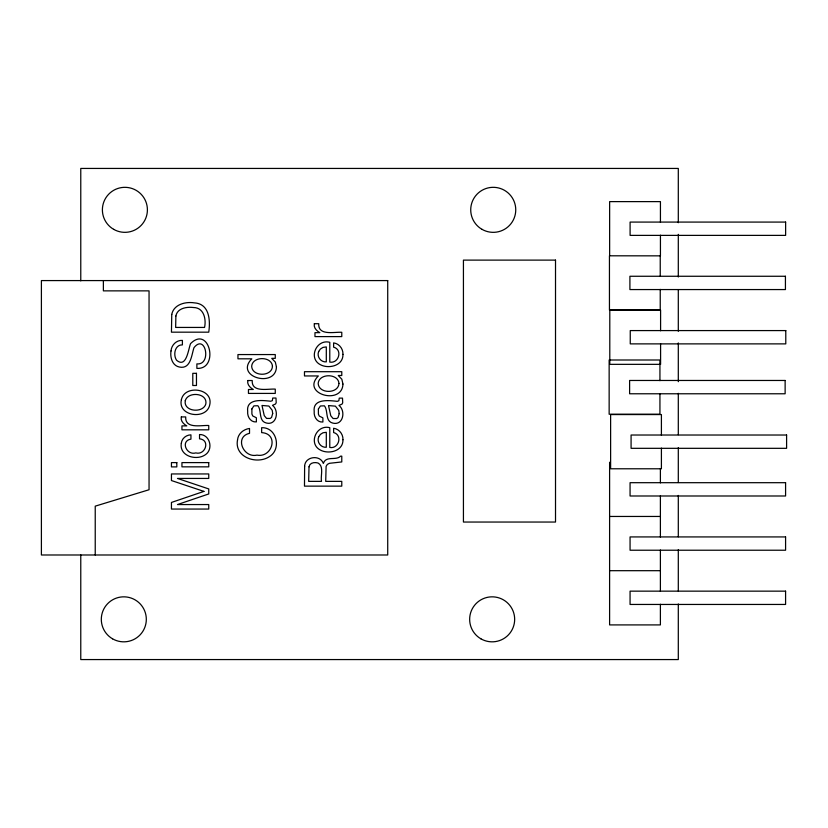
<?xml version="1.0" encoding="UTF-8"?>
<svg xmlns="http://www.w3.org/2000/svg" width="828" height="828" viewBox="0 0 828 828"><rect width="100%" height="100%" fill="white"/><g stroke="black" fill="none" stroke-linecap="round" stroke-linejoin="round"><path stroke-width="1.24" d="M609.605 516.455L660.392 516.455M609.605 570.689L660.392 570.689M678.298 222.722L678.298 168.436L80.771 168.436L80.771 280.878M678.298 234.355L678.298 277.007M678.298 289.924L678.298 331.283M678.298 342.916L678.298 381.687M678.298 393.321L678.298 434.679M678.298 447.606L678.298 482.496M678.298 495.423L678.298 536.782M678.298 549.709L678.298 591.057M678.298 603.985L678.298 659.564L80.771 659.564L80.771 554.874M661.406 435.217L661.406 414.559L610.619 414.559L610.619 468.783L661.406 468.783L661.406 448.124M660.589 330.776L660.589 310.117L609.791 310.117L609.791 364.341L660.589 364.341L660.589 343.682M660.433 222.277L660.433 201.618L609.636 201.618L609.636 255.852M660.433 235.193L660.433 255.852L609.449 255.8L609.449 310.034L660.237 310.034L660.237 289.376M660.392 468.689L660.392 482.89M660.392 495.806L660.392 537.113M660.392 550.03L660.392 591.347M660.392 604.254L660.392 624.912L609.605 624.912L609.605 462.231M660.237 255.8L660.237 276.459M659.937 380.663L659.937 360.004L609.149 360.004L609.149 414.238L659.937 414.238L659.937 393.579M103.376 280.578L103.376 290.866L149.05 290.866L149.05 489.741L95.23 506.156L95.23 554.988M171.013 350.958C169.978 357.272 172.224 365.655 179.376 367.032C190.792 369.454 191.485 355.119 193.98 347.677C205.634 333.011 211.927 365.334 196.878 363.885L196.878 368.377C219.492 369.65 209.484 324.607 190.533 343.651C188.287 349.333 186.486 368.636 176.561 360.232C173 355.067 174.718 344.614 182.398 344.893L182.398 340.401C176.374 340.008 171.417 345.131 171.013 350.958M304.632 466.361L304.476 486.139L341.778 486.139L341.778 481.368L325.714 481.368L326.108 466.34L327.319 464.436L329.389 463.318L341.778 461.941L341.778 456.156L340.598 456.156C336.033 460.989 325.89 455.359 323.355 463.463C320.094 454.293 304.776 456.466 304.632 466.361M237.522 439.958C234.117 457.48 257.26 465.077 269.659 456.456C281.737 448.962 276.821 427.082 261.648 427.703L261.648 432.62C279.233 433.644 272.443 458.07 256.99 455.131C243.297 458.329 234.158 436.76 249.518 433.334L249.518 428.469C243.546 429.214 238.06 433.737 237.522 439.958M181.322 443.218C178.92 456.476 197.468 461.32 206.11 454.158C213.51 448.248 209.567 434.224 199.538 434.534L199.538 438.83C210.529 439.865 205.479 455.483 195.801 452.906C186.548 455.721 180.131 440.848 190.937 439.14L190.937 434.845C186.228 434.907 181.808 438.405 181.322 443.218M181.404 399.645C177.337 416.318 206.441 420.262 209.691 405.037C213.769 388.311 184.634 384.378 181.404 399.645M175.878 316.017L175.65 327.433L204.557 327.433C206.379 319.142 203.854 307.509 193.441 307.519C186.797 306.66 177.316 308.119 175.878 316.017M342.947 354.353C343.351 365.728 328.695 369.257 320.301 364.651C307.985 358.327 316.42 338.714 329.782 342.316L329.782 362.084C338.89 363.823 342.833 349.519 333.622 347.17L333.622 342.885C339.159 343.61 343.258 348.836 342.947 354.353M342.947 439.73C343.351 451.105 328.695 454.634 320.301 450.018C307.985 443.704 316.42 424.091 329.782 427.693L329.782 447.462C338.89 449.2 342.833 434.897 333.622 432.547L333.622 428.262C339.159 428.987 343.258 434.214 342.947 439.73M171.758 314.433L171.448 332.173L208.749 332.173C210.467 320.415 209.556 303.69 194.187 302.851C185.431 301.475 173.683 304.445 171.758 314.433M181.322 416.929C180.359 420.914 183.609 424.102 186.786 425.882L181.943 425.882L181.943 429.825L208.749 429.825L208.749 425.52C201.763 424.95 184.903 429.37 185.71 416.929L181.322 416.929M247.831 380.528C246.868 384.502 250.118 387.701 253.306 389.481L248.452 389.481L248.452 393.414L275.269 393.414L275.269 389.119C268.282 388.549 251.422 392.969 252.229 380.528L247.831 380.528M314.35 323.707C313.388 327.691 316.638 330.879 319.815 332.659L314.971 332.659L314.971 336.603L341.778 336.603L341.778 332.297C334.791 331.728 317.931 336.147 318.739 323.707L314.35 323.707M276.438 366.897C275.755 388.56 233.931 376.792 251.826 358.814L237.957 358.814L237.957 354.56L275.269 354.56L275.269 358.348L271.729 358.348L275.341 362.115L276.438 366.897M342.947 384.037C342.274 405.699 300.44 393.931 318.345 375.953L304.476 375.953L304.476 371.7L341.778 371.7L341.778 375.488L338.238 375.488L341.85 379.255L342.947 384.037M251.878 408.939L251.909 414.083L252.768 415.977L256.38 417.778L256.38 421.918C250.584 422.477 247.127 416.587 247.675 411.402C246.061 398.133 262.6 400.369 270.766 401.238L272.34 400.659L272.743 398.03L275.983 398.03L276.2 402.729L275.486 404.033L272.484 405.327C279.491 410.75 276.707 425.685 266.357 423.015C258.295 421.152 261.927 410.595 257.901 405.73L253.896 405.875L251.878 408.939M318.387 409.032L318.418 414.186L319.287 416.08L322.889 417.871L322.889 422.021C317.093 422.58 313.636 416.681 314.195 411.495C312.57 398.237 329.109 400.473 337.275 401.342L338.849 400.762L339.263 398.123L342.492 398.123L342.709 402.832L342.005 404.126L338.994 405.43C346 410.854 343.216 425.778 332.866 423.118C324.814 421.255 328.437 410.698 324.41 405.823L320.405 405.979L318.387 409.032M185.286 400.607C183.205 411.764 203.005 413.545 205.81 404.023C207.838 392.896 188.111 391.116 185.286 400.607M272.443 366.286C272.008 376.885 252.198 376.895 251.681 366.338C252.302 356.092 271.781 356.03 272.443 366.286M338.952 383.426C338.517 394.024 318.718 394.035 318.19 383.478C318.811 373.231 338.29 373.18 338.952 383.426M309.02 466.806L308.668 481.368L321.512 481.368C320.322 475.831 324.297 466.433 317.993 462.997C314.599 462.024 309.713 462.593 309.02 466.806M272.691 413.524L271.563 417.415L270.207 418.45L266.575 418.409L264.256 415.635L262 405.482L268.883 406.051L272.226 410.315L272.691 413.524M339.201 413.627L338.072 417.519L336.727 418.554L333.084 418.513L330.765 415.739L328.509 405.585L335.402 406.144L338.735 410.409L339.201 413.627M318.697 351.465C316.503 356.568 320.788 362.385 326.304 361.877L326.304 346.922L322.941 347.408L320.405 349.043L318.697 351.465M318.697 436.842C316.503 441.945 320.788 447.762 326.304 447.255L326.304 432.299L322.941 432.785L320.405 434.421L318.697 436.842M203.936 491.397L171.448 502.451L171.448 509.054L208.749 509.054L208.749 504.552L177.482 504.552L208.749 493.954L208.749 488.934L177.482 478.439L208.749 478.439L208.749 473.947L171.448 473.947L171.448 480.54L203.936 491.397M785.627 222.08L630.098 222.08L630.098 235.38L785.627 235.38L785.627 222.08M555.516 260.116L463.432 260.116L463.432 522.044L555.516 522.044L555.516 260.116M785.43 276.262L629.911 276.262L629.911 289.562L785.43 289.562L785.43 276.262M387.721 280.578L41.4 280.578L41.4 554.988L387.721 554.988L387.721 280.578M785.782 330.579L630.253 330.579L630.253 343.879L785.782 343.879L785.782 330.579M196.464 373.324L192.789 373.324L192.789 385.496L196.464 385.496L196.464 373.324M785.13 380.466L629.611 380.466L629.611 393.776L785.13 393.776L785.13 380.466M786.6 435.021L631.081 435.021L631.081 448.321L786.6 448.321L786.6 435.021M176.819 462.604L171.448 462.604L171.448 466.899L176.819 466.899L176.819 462.604M208.749 462.604L181.943 462.604L181.943 466.847L208.749 466.847L208.749 462.604M785.586 482.693L630.067 482.693L630.067 495.993L785.586 495.993L785.586 482.693M785.586 536.927L630.067 536.927L630.067 550.227L785.586 550.227L785.586 536.927M785.586 591.151L630.067 591.151L630.067 604.45L785.586 604.45L785.586 591.151M481.979 229.325A22.511 22.511 0 0 0 515.751 209.826A22.511 22.511 0 0 0 481.979 190.337A22.511 22.511 0 0 0 481.979 229.325M112.556 638.823A22.511 22.511 0 0 0 146.318 619.334A22.511 22.511 0 0 0 112.556 599.845A22.511 22.511 0 0 0 112.556 638.823M113.643 229.325A22.511 22.511 0 0 0 147.405 209.826A22.511 22.511 0 0 0 113.643 190.337A22.511 22.511 0 0 0 113.643 229.325M480.902 638.823A22.511 22.511 0 0 0 514.664 619.334A22.511 22.511 0 0 0 480.902 599.845A22.511 22.511 0 0 0 480.902 638.823"/></g></svg>
